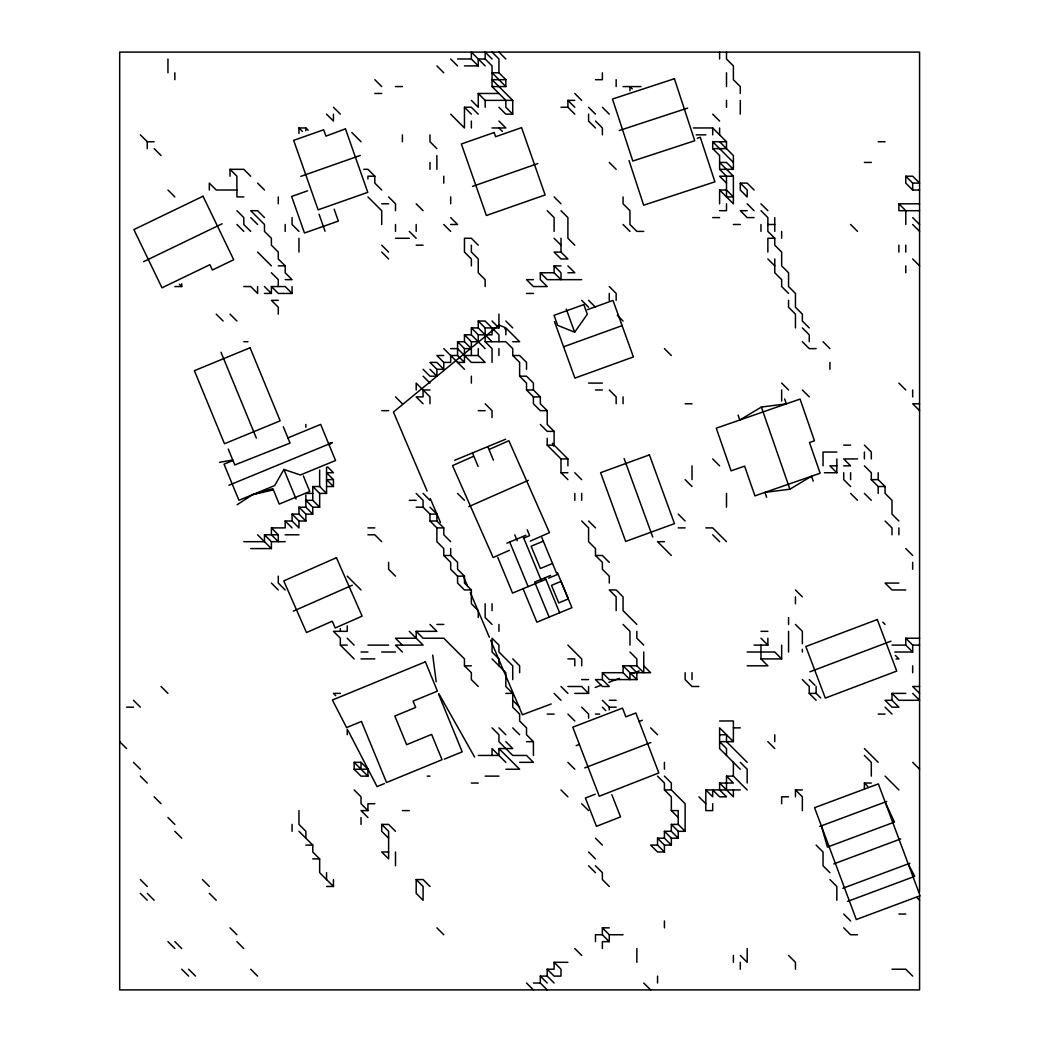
<?xml version="1.0" encoding="UTF-8"?>
<svg xmlns="http://www.w3.org/2000/svg" width="1042" height="1042" viewBox="0 0 1042 1042"><rect width="100%" height="100%" fill="white"/><g stroke="black" fill="none" stroke-linecap="round" stroke-linejoin="round"><path stroke-width="1.5" d="M287.918 437.9L320.662 424.407L335.537 460.499L300.37 474.983L283.893 469.447L274.697 485.559L238.931 500.29L224.056 464.198L232.965 460.525M574.637 332.216L587.31 314.254L583.82 304.577L554.044 315.335L557.652 325.338L574.637 332.216L566.288 309.096M470.059 348.953L393.433 412.046L427.103 491.082M472.56 346.882L498.936 325.169L504.458 327.24L505.683 330.21M237.055 504.797L252.516 494.69L272.874 488.646L279.217 504.067L309.761 491.485L303.352 475.933M329.038 444.726L331.968 442.811L328.49 443.423M784.652 398.956L786.345 403.84L761.376 407.044L739.807 420.004L738.114 415.12M766.638 497.281L764.932 492.384L789.901 489.206L811.497 476.233L820.145 473.224L809.478 442.511L814.453 440.779L800.061 399.073L716.271 428.184L731.08 470.841L744.6 466.152L754.929 495.862L811.497 476.233L813.19 481.117M222.089 223.796L143.614 261.646M473.289 456.448L452.528 465.618L493.14 557.522L509.447 550.319M489.597 449.245L508.874 440.727L549.473 532.631L530.209 541.15M528.268 480.362L468.77 506.646M352.287 585.2L293.31 611.159M228.98 485.22L331.968 442.811M454.651 460.303L505.644 439.229M506.868 543.195L525.923 535.301M524.113 537.919L529.636 535.64L527.187 529.714M543.299 541.176L531.133 546.216L540.355 568.515L552.534 563.488M550.619 575.458L534.65 582.061L549.147 617.111M545.787 579.326L512.534 593.08L497.776 557.392M548.626 578.154L557.131 574.637M384.498 783.532L377.035 786.58L347.95 730.299M444.257 759.162L462.192 751.842L438.578 694.115M595.256 794.199L585.409 798.042L596.467 826.319L620.55 816.902L611.862 794.72M576.174 745.655L579.391 744.418L599.267 796.231L658.844 772.943L635.854 712.988L625.864 716.831L622.517 708.117L572.787 727.186L579.391 744.418M639.111 721.494L642.341 720.256M584.705 767.902L650.872 742.516M809.855 671.816L890.962 641.169M551.205 703.962L522.381 714.76L490.626 640.205M595.203 687.459L601.273 685.18M608.854 682.341L619.482 678.355M633.132 673.236L639.202 670.957M819.728 826.462L886.755 801.454M900.744 838.914L833.717 863.922M842.809 888.292L909.835 863.271M847.68 901.369L914.707 876.361L908.207 863.883M587.375 309.695L612.996 300.435L633.406 356.937L574.897 378.09L554.474 321.587M563.592 346.791L622.1 325.651M300.825 176.372L360.272 155.453M307.572 190.842L291.63 196.456L304.485 233.017L338.35 221.099L334.156 209.195M537.802 163.568L472.534 186.401M619.182 130.55L687.655 108.081M697.267 138.247L700.289 137.257L714.916 181.829L643.669 205.196L629.042 160.611M252.516 494.69L273.356 489.844M219.562 462.322L232.77 460.03M457.568 58.99L471.362 58.99L478.252 65.893L478.252 58.99L485.155 58.99L492.045 65.893L492.045 86.577L505.839 100.371L505.839 107.261L512.729 114.164L512.729 100.371L492.045 79.687L505.839 79.687L505.839 86.577L492.045 86.577M464.458 65.893L478.252 65.893M505.839 79.687L498.936 72.784L492.045 72.784L505.839 86.577M595.477 79.687L602.38 79.687L602.38 72.784M395.504 86.577L402.407 86.577M623.064 86.577L640.986 86.577M374.82 93.467L381.711 93.467M471.362 100.371L478.252 107.261L478.252 93.467L498.936 93.467M478.252 93.467L485.155 100.371L512.729 100.371M574.793 114.164L567.903 107.261L567.903 100.371L574.793 100.371M450.678 114.164L464.458 127.958L464.458 107.261L471.362 107.261L478.252 114.164M561 107.261L567.903 107.261M512.729 114.164L505.839 114.164L498.936 107.261M298.963 133.467L298.963 127.958L305.866 127.958L308.158 130.25M492.045 127.958L505.839 127.958L498.936 121.054M693.399 127.958L712.702 127.958L726.495 141.738L726.495 148.641L712.702 148.641L712.702 141.738L726.495 141.738M696.16 134.848L705.812 134.848M140.37 134.848L147.261 141.738L154.164 141.738M878.198 141.738L885.088 141.738M864.404 162.435L871.307 162.435M230.008 176.215L230.008 169.325L243.802 169.325L250.705 176.215M363.788 169.325L367.93 169.325L374.82 176.215L374.82 183.118L381.711 190.009M712.702 148.641L719.605 155.532L719.605 169.325L733.386 169.325L733.386 155.532L719.605 141.738M374.82 176.215L367.93 176.215L367.93 178.977M719.605 169.325L726.495 176.215L726.495 196.912L733.386 196.912L726.495 190.009L719.605 190.009L733.386 203.802L733.386 176.215L719.605 176.215L726.495 183.118M905.785 176.215L912.675 176.215L919.578 183.118L912.675 183.118L905.785 176.215L905.785 183.118L912.675 190.009L919.578 190.009M740.289 183.118L747.179 190.009L747.179 196.912L740.289 190.009L740.289 183.118L747.179 183.118L754.082 190.009M236.912 190.009L216.228 190.009L209.325 183.118L209.325 190.009M243.802 196.912L236.912 196.912L236.912 176.215L230.008 169.325M381.711 203.802L388.614 203.802M919.578 210.692L898.881 210.692L898.881 203.802L919.578 203.802M719.605 210.692L726.495 210.692L726.495 203.802M747.179 210.692L740.289 210.692L747.179 217.596L754.082 217.596M712.702 217.596L719.605 217.596M450.678 224.486L457.568 224.486L450.678 217.596M733.386 224.486L740.289 224.486M767.863 224.486L774.766 224.486M643.748 231.389L636.857 231.389L629.954 224.486L629.954 210.692L623.064 203.802L623.064 196.912M395.504 238.279L409.298 238.279M809.243 327.917L802.353 321.027L802.353 314.137L795.45 307.234L795.45 293.44L788.56 286.55L788.56 272.757L781.656 265.866L781.656 252.073L774.766 245.183L774.766 238.279L767.863 238.279L767.863 252.073M416.188 245.183L423.091 245.183M561 252.073L554.11 252.073L561 258.963L567.903 258.963L561 252.073L561 238.279M278.279 265.866L285.182 265.866L285.182 272.757L292.073 279.66L285.182 279.66M554.11 265.866L561 272.757L561 279.66L554.11 272.757L554.11 265.866L561 265.866M533.413 279.66L526.523 279.66L533.413 286.55L547.206 286.55L540.316 279.66L540.316 272.757L554.11 272.757M567.903 272.757L574.793 272.757L567.903 265.866M581.683 279.66L547.206 279.66L540.316 272.757M174.848 286.55L181.738 286.55L181.738 283.789M243.802 286.55L250.705 286.55L257.595 293.44L257.595 286.55M264.486 293.44L271.389 293.44L271.389 286.55L285.182 286.55L292.073 293.44L292.073 286.55M292.073 293.44L278.279 293.44L271.389 286.55M526.523 293.44L533.413 293.44M278.279 300.343L271.389 300.343L278.279 307.234L278.279 314.137M492.045 341.711L478.252 327.917L478.252 321.027L485.155 321.027L498.936 334.821L498.936 341.711M485.155 348.614L471.362 334.821L471.362 327.917L478.252 327.917M478.252 321.027L485.155 327.917L498.936 327.917L498.936 314.137M464.458 341.711L457.568 341.711L464.458 348.614L471.362 348.614L464.458 341.711L464.458 334.821L471.362 334.821M471.362 327.917L478.252 334.821L492.045 334.821L492.045 327.917M243.802 341.711L247.944 341.711M464.458 334.821L471.362 341.711L478.252 341.711L478.252 334.821M485.155 327.917L485.155 341.711L505.839 341.711L512.729 348.614L512.729 355.504L519.632 362.408L519.632 376.188L526.523 383.091L526.523 389.982L533.413 396.885L540.316 396.885L540.316 403.775L547.206 410.665L547.206 424.459L554.11 431.362L554.11 445.142L567.903 458.936L567.903 465.839M512.729 341.711L519.632 341.711L505.839 327.917L505.839 334.821M450.678 348.614L457.568 348.614L471.362 362.408L485.155 362.408L478.252 355.504L464.458 355.504M816.133 348.614L809.243 348.614L802.353 341.711M443.775 355.504L436.885 355.504L443.775 362.408L450.678 362.408L450.678 355.504L457.568 355.504L464.458 362.408L457.568 362.408M512.729 355.504L519.632 355.504L526.523 362.408L526.523 369.298M443.775 369.298L436.885 362.408L429.981 362.408L436.885 369.298L443.775 369.298L443.775 362.408M436.885 369.298L436.885 376.188L429.981 376.188L423.091 369.298M519.632 376.188L526.523 376.188L533.413 383.091L533.413 389.982L540.316 396.885M588.587 383.091L602.38 383.091M429.981 389.982L423.091 389.982L423.091 396.885L416.188 396.885L423.091 403.775M526.523 389.982L533.413 389.982M595.477 389.982L602.38 389.982M685.128 403.775L692.018 403.775M919.578 403.775L912.675 403.775L919.578 410.665M381.711 410.665L388.614 410.665M478.252 410.665L485.155 410.665M547.206 410.665L540.316 410.665L533.413 403.775L533.413 396.885M554.11 431.362L547.206 431.362L540.316 424.459M547.206 438.252L547.206 445.142L554.11 445.142M843.72 445.142L850.611 445.142M836.83 452.046L823.037 452.046L823.037 465.839M547.206 445.142L561 458.936L567.903 458.936M857.514 458.936L843.72 458.936L850.611 465.839L843.72 465.839M836.83 465.839L829.927 465.839L836.83 472.729L824.417 472.729M561 458.936L561 472.729L567.903 472.729M333.453 486.523L333.453 479.633L326.55 479.633L333.453 486.523L326.55 486.523M864.404 465.839L871.307 472.729L871.307 479.633L878.198 479.633L885.088 486.523L885.088 493.413L891.991 500.316L891.991 514.11L898.881 521M312.756 486.523L319.66 486.523L326.55 493.413L319.66 493.413L312.756 486.523L312.756 500.316L319.66 507.207L312.756 507.207L305.866 500.316L312.756 500.316M871.307 479.633L878.198 486.523L885.088 486.523M307.247 493.413L312.756 493.413M409.298 500.316L416.188 500.316M298.963 521L298.963 527.89L292.073 521L292.073 514.11L298.963 521L305.866 521L298.963 514.11L298.963 507.207L305.866 507.207L312.756 514.11L312.756 507.207M416.188 507.207L423.091 507.207L429.981 514.11L436.885 514.11L436.885 521L443.775 527.89L443.775 534.793L450.678 541.684M292.073 514.11L298.963 514.11M298.963 507.207L305.866 514.11L312.756 514.11M271.389 527.89L278.279 534.793L278.279 541.684L271.389 534.793L271.389 527.89L285.182 527.89L285.182 521L292.073 521M429.981 514.11L429.981 521L436.885 521M367.93 527.89L374.82 527.89M429.981 521L436.885 527.89L443.775 527.89M678.225 527.89L685.128 527.89M705.812 527.89L712.702 527.89L726.495 541.684M243.802 541.684L264.486 541.684L264.486 534.793L278.279 534.793M285.182 534.793L298.963 534.793M367.93 534.793L374.82 534.793L381.711 541.684M264.486 534.793L271.389 541.684L285.182 541.684M664.431 541.684L657.541 541.684L671.335 555.477M250.705 548.587L271.389 548.587L271.389 541.684M436.885 527.89L436.885 541.684L443.775 548.587L443.775 555.477L450.678 555.477L457.568 562.367L457.568 569.271L464.458 576.161L464.458 583.064L471.362 589.954L471.362 603.748L478.252 610.638L478.252 617.541M581.683 521L588.587 527.89L588.587 541.684L595.477 548.587L595.477 555.477L602.38 555.477L609.27 562.367M443.775 555.477L450.678 562.367L450.678 569.271L457.568 576.161L464.458 576.161M898.881 583.064L885.088 583.064L891.991 589.954L905.785 589.954M471.362 589.954L464.458 589.954L457.568 583.064L457.568 576.161M436.885 624.432L443.775 624.432M402.407 645.115L395.504 638.225L416.188 638.225L416.188 631.335L436.885 631.335L429.981 624.432M760.973 631.335L767.863 631.335M905.785 638.225L912.675 645.115L912.675 652.018L905.785 645.115L905.785 638.225L919.578 638.225M347.233 625.812L347.233 631.335L333.453 631.335L340.343 638.225L340.343 645.115L347.233 645.115M367.93 645.115L388.614 645.115M754.082 645.115L767.863 645.115L767.863 638.225M891.991 645.115L905.785 645.115M912.675 645.115L919.578 645.115M361.027 652.018L367.93 652.018M381.711 652.018L395.504 652.018M747.179 652.018L774.766 652.018L781.656 658.909L781.656 645.115M894.752 652.018L912.675 652.018M361.027 658.909L374.82 658.909M567.903 658.909L574.793 658.909L574.793 665.812M760.973 645.115L760.973 658.909L781.656 658.909M896.133 658.909L898.881 658.909L895.443 655.47M416.188 631.335L423.091 638.225L443.775 638.225L464.458 658.909L464.458 665.812L471.362 665.812M643.748 665.812L650.638 672.702L629.954 672.702L629.954 679.592L623.064 672.702L623.064 665.812L636.857 665.812L643.748 672.702L643.748 652.018M747.179 665.812L767.863 665.812L760.973 658.909M602.38 679.592L595.477 679.592L602.38 686.496L609.27 686.496L602.38 679.592L602.38 672.702L623.064 672.702M581.683 679.592L588.587 679.592M629.954 665.812L636.857 672.702L636.857 679.592L609.27 679.592L602.38 672.702M567.903 686.496L581.683 686.496L588.587 693.386L588.587 686.496M698.908 686.496L692.018 686.496L685.128 679.592L685.128 672.702M919.578 686.496L912.675 686.496L919.578 693.386M340.343 693.386L333.453 693.386L335.745 695.691M505.839 693.386L512.729 693.386L512.729 707.179L519.632 714.083L519.632 720.973L526.523 727.863L526.523 734.766L533.413 741.657L533.413 755.45M574.793 693.386L588.587 693.386M802.353 679.592L809.243 686.496L809.243 693.386L816.133 693.386L820.731 697.984M891.991 700.289L885.088 700.289L891.991 707.179L898.881 707.179L891.991 700.289L891.991 693.386L905.785 693.386M609.27 700.289L616.161 700.289M126.577 707.179L133.48 707.179M602.38 700.289L609.27 707.179L616.161 707.179M547.206 714.083L554.11 714.083M595.477 714.083L599.619 714.083M878.198 714.083L885.088 714.083M719.605 720.973L733.386 720.973L733.386 741.657L719.605 741.657L726.495 748.56L726.495 755.45M733.386 727.863L740.289 727.863M719.605 734.766L726.495 734.766L726.495 741.657L747.179 762.34M526.523 741.657L533.413 741.657M478.252 755.45L498.936 755.45L498.936 748.56L512.729 748.56L505.839 741.657M354.137 762.34L361.027 762.34L367.93 769.243L367.93 776.134L361.027 776.134L354.137 769.243L354.137 762.34L367.93 776.134M519.632 762.34L533.413 762.34L526.523 755.45L512.729 755.45L498.936 741.657L498.936 734.766L492.045 727.863M354.137 769.243L367.93 769.243M505.839 769.243L519.632 769.243L498.936 748.56M427.233 776.134L429.981 776.134M485.155 776.134L498.936 776.134M726.495 789.927L726.495 776.134L733.386 776.134L747.179 789.927M471.362 783.037L478.252 783.037M712.702 803.721L712.702 810.611L705.812 810.611L705.812 789.927L712.702 796.817L712.702 789.927L719.605 796.817L726.495 796.817L719.605 789.927L719.605 783.037L733.386 783.037L726.495 776.134M864.404 788.547L864.404 783.037L871.307 783.037M657.541 776.134L664.431 783.037L664.431 789.927L671.335 789.927L685.128 803.721L685.128 831.308L678.225 831.308L671.335 824.404L671.335 831.308L678.225 838.198L671.335 838.198L664.431 831.308L671.335 831.308M705.812 789.927L740.289 789.927M795.45 796.817L795.45 789.927L802.353 789.927M788.56 796.817L781.656 796.817L781.656 803.721M374.82 803.721L367.93 803.721L367.93 810.611L361.027 810.611L367.93 817.514M402.407 810.611L409.298 810.611M664.431 789.927L671.335 796.817L671.335 810.611L678.225 810.611L678.225 824.404L685.128 831.308M388.614 838.198L381.711 831.308L381.711 824.404L388.614 824.404L395.504 831.308M671.335 824.404L678.225 824.404M657.541 838.198L664.431 838.198L671.335 845.088L664.431 845.088L657.541 838.198L657.541 845.088L664.431 851.991L657.541 851.991L650.638 845.088L657.541 845.088M305.866 845.088L312.756 845.088L312.756 851.991L319.66 858.882L319.66 872.675L333.453 886.468L326.55 886.468M388.614 851.991L381.711 851.991L388.614 858.882L388.614 831.308L381.711 824.404M312.756 858.882L319.66 858.882M416.188 879.565L423.091 886.468L423.091 900.262L416.188 893.359L416.188 879.565L423.091 879.565L429.981 886.468M898.881 914.042L905.785 914.042M602.38 927.836L609.27 934.739L609.27 941.629L602.38 934.739L602.38 927.836L609.27 927.836M602.38 934.739L595.477 934.739L595.477 941.629M609.27 934.739L623.064 934.739M857.514 934.739L850.611 934.739L843.72 927.836M609.27 941.629L602.38 941.629L602.38 948.533M554.11 983.01L547.206 976.107L547.206 969.216L554.11 969.216L554.11 962.313L567.903 962.313M891.991 969.216L905.785 969.216L912.675 976.107M547.206 989.9L540.316 983.01L540.316 976.107L547.206 976.107M533.413 983.01L540.316 983.01M898.881 203.802L905.785 210.692L905.785 224.486M912.675 217.596L919.578 224.486M912.675 224.486L919.578 231.389M912.675 258.963L919.578 265.866M850.611 224.486L857.514 231.389M712.702 114.164L719.605 121.054M712.702 141.738L733.386 162.435M733.386 169.325L726.495 162.435L719.605 162.435L733.386 176.215M760.973 203.802L767.863 210.692M760.973 210.692L767.863 217.596L767.863 231.389L774.766 238.279M632.26 88.883L629.954 86.577L629.954 90.719M747.179 203.802L754.082 210.692M898.881 383.091L905.785 389.982M767.863 258.963L774.766 265.866M602.38 107.261L609.27 114.164M788.56 293.44L781.656 286.55L781.656 279.66L774.766 272.757L774.766 258.963M574.793 93.467L581.683 100.371M588.587 107.261L595.477 114.164M823.037 341.711L829.927 348.614M595.477 121.054L602.38 127.958L602.38 134.848M802.353 327.917L809.243 334.821L809.243 341.711M567.903 100.371L574.793 107.261M595.477 127.958L588.587 121.054L588.587 114.164M498.936 52.1L505.839 58.99M609.27 162.435L616.161 169.325M492.045 52.1L498.936 58.99L498.936 72.784M492.045 58.99L485.155 52.1L485.155 58.99M485.155 65.893L471.362 52.1L471.362 58.99M864.404 445.142L871.307 452.046L871.307 458.936M802.353 389.982L809.243 396.885M623.064 224.486L629.954 231.389M781.656 383.091L788.56 389.982M450.678 58.99L457.568 65.893M436.885 65.893L443.775 72.784M498.936 127.958L502.387 131.396M864.404 493.413L871.307 500.316M850.611 486.523L843.72 479.633L843.72 472.729M885.088 521L891.991 527.89L891.991 534.793M464.458 107.261L471.362 114.164M554.11 196.912L561 203.802M850.611 493.413L857.514 500.316M905.785 548.587L912.675 555.477M561 210.692L567.903 217.596L567.903 238.279L574.793 245.183M547.206 210.692L554.11 217.596L554.11 231.389M609.27 286.55L616.161 293.44L616.161 300.343M554.11 238.279L561 245.183M664.431 348.614L671.335 355.504M617.32 315.283L623.064 321.027M374.82 79.687L381.711 86.577M436.885 148.641L429.981 141.738L429.981 134.848M588.587 300.343L595.477 307.234M581.683 300.343L588.587 307.234M882.795 622.139L885.088 624.432M712.702 458.936L719.605 465.839M478.252 245.183L471.362 238.279L464.458 238.279L464.458 252.073L471.362 258.963L471.362 265.866M333.453 107.261L340.343 114.164M351.831 132.542L361.027 141.738M443.775 224.486L450.678 231.389M609.27 389.982L616.161 396.885L616.161 403.775M912.675 693.386L919.578 700.289L898.881 700.289L891.991 693.386M326.55 114.164L333.453 121.054L333.453 114.164M416.188 203.802L423.091 210.692M685.128 479.633L692.018 486.523M795.45 589.954L802.353 596.858M388.614 196.912L395.504 203.802L395.504 210.692M505.839 321.027L512.729 327.917M409.298 231.389L416.188 238.279M712.702 534.793L719.605 541.684M885.088 707.179L891.991 714.083M298.963 127.958L302.414 131.396M367.93 196.912L381.711 210.692L381.711 224.486M492.045 321.027L498.936 327.917M795.45 624.432L802.353 631.335L802.353 643.748M678.225 514.11L685.128 521M912.675 762.34L919.578 769.243M485.155 341.711L492.045 348.614L492.045 362.408M381.711 245.183L388.614 252.073M381.711 252.073L388.614 258.963M809.243 679.592L814.987 685.349M760.973 638.225L767.863 645.115M809.243 693.386L816.133 700.289M864.404 748.56L878.198 762.34M864.404 755.45L871.307 762.34L871.307 776.134M885.088 776.134L898.881 789.927M574.793 472.729L581.683 479.633M443.775 348.614L464.458 369.298M561 472.729L567.903 479.633M485.155 403.775L492.045 410.665L492.045 417.568M864.404 783.037L867.856 786.476M257.595 183.118L264.486 190.009M298.963 231.389L292.073 224.486L292.073 217.596M588.587 521L595.477 527.89M429.981 369.298L436.885 376.188M264.486 217.596L257.595 210.692L250.705 210.692L264.486 224.486L264.486 231.389L271.389 238.279L271.389 245.183L278.279 252.073L278.279 258.963L285.182 265.866M423.091 376.188L429.981 383.091M595.477 555.477L602.38 562.367L602.38 569.271L609.27 576.161L609.27 583.064M250.705 217.596L257.595 224.486M236.912 210.692L243.802 217.596L243.802 224.486L250.705 231.389M767.863 741.657L774.766 748.56M917.273 897.957L919.578 900.262M236.912 224.486L243.802 231.389M636.857 624.432L623.064 610.638L623.064 596.858L616.161 589.954L609.27 589.954L616.161 596.858L616.161 610.638M154.164 148.641L161.054 155.532M257.595 252.073L271.389 265.866M795.45 789.927L802.353 796.817L802.353 810.611M271.389 272.757L278.279 279.66L278.279 286.55M395.504 396.885L402.407 403.775M623.064 624.432L629.954 631.335L629.954 645.115M643.748 645.115L636.857 638.225L636.857 631.335M733.386 741.657L719.605 727.863L719.605 748.56L740.289 769.243M167.957 190.009L174.848 196.912M264.486 286.55L271.389 293.44M629.954 652.018L636.857 658.909L636.857 665.812M740.289 762.34L747.179 769.243L747.179 783.037M816.133 845.088L823.037 851.991L823.037 865.785L829.927 872.675M457.568 493.413L464.458 500.316M623.064 665.812L636.857 679.592M829.927 879.565L836.83 886.468L836.83 900.262M719.605 783.037L733.386 796.817L733.386 789.927M423.091 493.413L429.981 500.316M843.72 914.042L850.611 920.946M416.188 493.413L423.091 500.316L423.091 507.207M429.981 507.207L436.885 514.11M567.903 645.115L581.683 658.909L581.683 665.812M650.638 727.863L657.541 734.766M230.008 314.137L236.912 321.027M216.228 314.137L223.118 321.027M698.908 796.817L705.812 803.721M179.445 284.258L181.738 286.55M602.38 707.179L605.819 710.631M664.431 776.134L671.335 783.037L671.335 789.927M561 686.496L567.903 693.386M581.683 707.179L588.587 714.083L588.587 718.212M492.045 624.432L485.155 617.541L485.155 603.748M327.696 466.985L333.453 472.729L326.55 472.729L333.453 479.633M554.11 693.386L561 700.289M671.335 810.611L678.225 817.514M512.729 658.909L519.632 665.812L519.632 672.702M567.903 714.083L574.793 720.973M492.045 658.909L505.839 672.702L505.839 686.496L512.729 693.386M788.56 955.423L795.45 962.313L795.45 969.216M395.504 576.161L388.614 569.271L388.614 562.367M512.729 700.289L519.632 707.179M567.903 762.34L574.793 769.243M464.458 665.812L471.362 672.702L471.362 679.592L478.252 686.496M512.729 727.863L519.632 734.766M740.289 955.423L747.179 962.313L747.179 948.533M409.298 631.335L423.091 645.115L395.504 645.115L402.407 652.018M581.683 803.721L588.587 810.611M347.233 576.161L361.027 589.954M498.936 727.863L505.839 734.766M561 789.927L567.903 796.817M285.182 521L292.073 527.89M595.477 838.198L602.38 845.088M505.839 762.34L492.045 748.56L492.045 755.45M588.587 851.991L595.477 858.882M595.477 865.785L602.38 872.675L602.38 879.565L609.27 886.468M257.595 534.793L271.389 548.587M588.587 865.785L595.477 872.675M347.233 638.225L354.137 645.115M285.182 589.954L278.279 583.064L278.279 576.161M340.343 645.115L354.137 658.909M271.389 583.064L278.279 589.954M643.748 983.01L650.638 989.9M574.793 948.533L581.683 955.423M554.11 962.313L561 969.216L561 976.107L554.11 976.107L547.206 969.216M354.137 789.927L361.027 796.817L361.027 803.721L367.93 810.611M540.316 976.107L547.206 983.01M526.523 983.01L533.413 989.9M436.885 927.836L443.775 934.739M161.054 686.496L167.957 693.386M298.963 831.308L312.756 845.088M133.48 700.289L140.37 707.179M119.687 741.657L126.577 748.56M133.48 762.34L140.37 769.243M140.37 776.134L147.261 783.037M154.164 796.817L161.054 803.721M167.957 817.514L174.848 824.404M174.848 831.308L181.738 838.198M202.435 879.565L209.325 886.468M209.325 893.359L216.228 900.262M230.008 927.836L236.912 934.739M236.912 941.629L243.802 948.533M250.705 969.216L257.595 976.107M140.37 879.565L147.261 886.468M147.261 893.359L154.164 900.262M140.37 893.359L147.261 900.262M174.848 941.629L181.738 948.533M167.957 941.629L174.848 948.533M188.641 969.216L195.531 976.107M181.738 969.216L188.641 976.107M438.995 693.933L474.605 757.026M885.14 802.053L920.099 895.729L856.303 919.539L849.295 900.77L814.57 807.693L878.367 783.897L885.14 802.053L894.453 822.086L827.439 847.094L821.356 825.863M430.281 498.545L440.44 522.394M463.95 577.581L467.754 586.516M470.294 592.481L489.349 637.222M552.416 443.228L553.641 446.197M557.431 572.644L571.928 607.694L536.877 622.178L522.993 588.6M541.775 537.464L556.519 573.139M545.161 577.711L559.658 612.761M487.799 446.614L493.374 460.108M523.084 536.474L541.527 581.084M514.761 534.859L517.21 540.772M509.707 542.009L528.138 586.62M472.495 452.931L478.083 466.425M283.32 426.738L290.041 443.071L234.802 464.953L228.224 448.998M283.893 469.447L296.058 499.001M221.008 352.274L256.345 438.096M624.132 458.584L652.748 537.073M325.052 231.259L319.047 214.196M761.376 407.044L789.901 489.193M432.717 655.079L436.194 681.728M919.578 891.978L919.578 52.1L119.687 52.1L119.687 989.9L919.578 989.9L919.578 896.12M912.675 183.118L912.675 190.009M912.675 389.982L912.675 396.885M912.675 562.367L912.675 569.271M912.675 665.812L912.675 672.702M905.785 245.183L905.785 252.073M905.785 265.866L905.785 272.757M898.881 245.183L898.881 252.073M898.881 527.89L898.881 534.793M878.198 472.729L878.198 479.633M878.198 486.523L878.198 493.413M864.404 452.046L864.404 458.936M850.611 472.729L850.611 479.633M836.83 458.936L836.83 472.729M829.927 362.408L829.927 369.298M816.133 686.496L816.133 693.386M802.353 649.257L802.353 652.018M795.45 327.917L795.45 314.137L788.56 307.234L788.56 300.343M795.45 596.858L795.45 603.748M788.56 617.541L788.56 624.432M788.56 631.335L788.56 652.018M781.656 231.389L781.656 238.279M781.656 389.982L781.656 401.014M774.766 217.596L774.766 231.389M774.766 734.766L774.766 741.657M760.973 224.486L760.973 231.389M740.289 93.467L740.289 86.577L733.386 79.687L733.386 65.893L726.495 58.99L726.495 52.1M740.289 100.371L740.289 114.164M740.289 962.313L740.289 969.216M733.386 762.34L733.386 776.134M733.386 955.423L733.386 962.313M726.495 72.784L726.495 86.577M726.495 100.371L726.495 107.261M726.495 493.413L726.495 507.207M719.605 52.1L719.605 58.99M719.605 127.958L719.605 134.848M719.605 190.009L719.605 203.802M712.702 127.958L712.702 134.848M692.018 465.839L692.018 479.633M692.018 672.702L692.018 679.592M678.225 831.308L678.225 838.198M671.335 838.198L671.335 845.088M664.431 762.34L664.431 769.243M664.431 831.308L664.431 838.198M664.431 845.088L664.431 851.991M664.431 920.946L664.431 927.836M657.541 976.107L657.541 983.01M636.857 948.533L636.857 962.313M623.064 396.885L623.064 403.775M616.161 79.687L616.161 86.577M609.27 293.44L609.27 300.343M609.27 707.179L609.27 709.941M581.683 493.413L581.683 500.316M574.793 493.413L574.793 500.316M512.729 679.592L512.729 665.812L498.936 652.018L498.936 645.115L492.045 638.225L492.045 652.018L498.936 658.909L498.936 665.812M498.936 348.614L498.936 355.504M498.936 624.432L498.936 631.335M492.045 603.748L492.045 610.638M485.155 100.371L485.155 107.261M485.155 286.55L485.155 279.66L478.252 272.757L478.252 258.963L471.362 252.073L471.362 245.183M478.252 348.614L478.252 355.504M471.362 121.054L471.362 127.958M471.362 341.711L471.362 355.504M471.362 376.188L471.362 383.091M464.458 348.614L464.458 362.408M457.568 341.711L457.568 355.504M450.678 196.912L450.678 203.802M450.678 548.587L450.678 555.477M443.775 176.215L443.775 183.118M436.885 155.532L436.885 169.325M429.981 162.435L429.981 169.325M429.981 403.775L429.981 396.885L416.188 383.091L416.188 389.982M416.188 224.486L416.188 231.389M402.407 134.848L402.407 141.738M395.504 224.486L395.504 231.389M395.504 851.991L395.504 865.785M361.027 762.34L361.027 769.243M361.027 817.514L361.027 824.404M347.233 729.244L347.233 734.766M340.343 628.573L340.343 631.335M333.453 879.565L333.453 886.468M326.55 467.22L326.55 493.413M326.55 872.675L326.55 879.565M319.66 469.968L319.66 486.523M319.66 493.413L319.66 507.207M305.866 127.958L305.866 130.706M305.866 424.459L305.866 427.22M305.866 494.794L305.866 507.207M305.866 514.11L305.866 521M305.866 838.198L305.866 831.308L298.963 824.404L298.963 810.611M298.963 238.279L298.963 252.073M292.073 824.404L292.073 831.308M285.182 224.486L285.182 231.389M278.279 196.912L278.279 203.802M174.848 72.784L174.848 79.687M167.957 58.99L167.957 72.784M147.261 141.738L147.261 148.641M203.034 196.222L133.884 229.592L161.992 287.813L209.872 264.707L212.425 269.995L233.695 259.732L203.034 196.222M336.436 557.717L283.763 580.889L306.491 632.546L332.229 621.214L335.211 627.987L362.134 616.135L336.436 557.717M561.065 581.41L551.492 585.357L558.733 602.888L568.307 598.929L561.065 581.41M250.08 347.754L194.398 370.692L224.486 443.749L280.181 420.838L250.08 347.754M425.383 661.826L332.398 700.029L346.582 727.59L361.457 721.468L386.53 782.516L442.042 759.722L431.635 734.415L406.627 744.691L394.827 716.023L415.654 707.453L413.062 701.136L437.419 691.133L425.383 661.826M877.273 619.534L805.818 646.535L825.303 698.075L896.745 671.074L877.273 619.534M345.449 128.869L325.925 136.124L323.684 129.781L293.649 140.357L318.097 209.833L367.774 192.34L345.449 128.869M649.4 454.872L600.609 472.677L625.669 541.436L674.487 523.631L649.4 454.872M494.142 132.516L461.359 143.991L486.38 215.499L545.122 194.945L521.573 127.632L495.627 136.71L494.142 132.516M674.408 78.736L612.488 99.029L632.807 161.041L694.74 140.735L674.408 78.736"/></g></svg>
